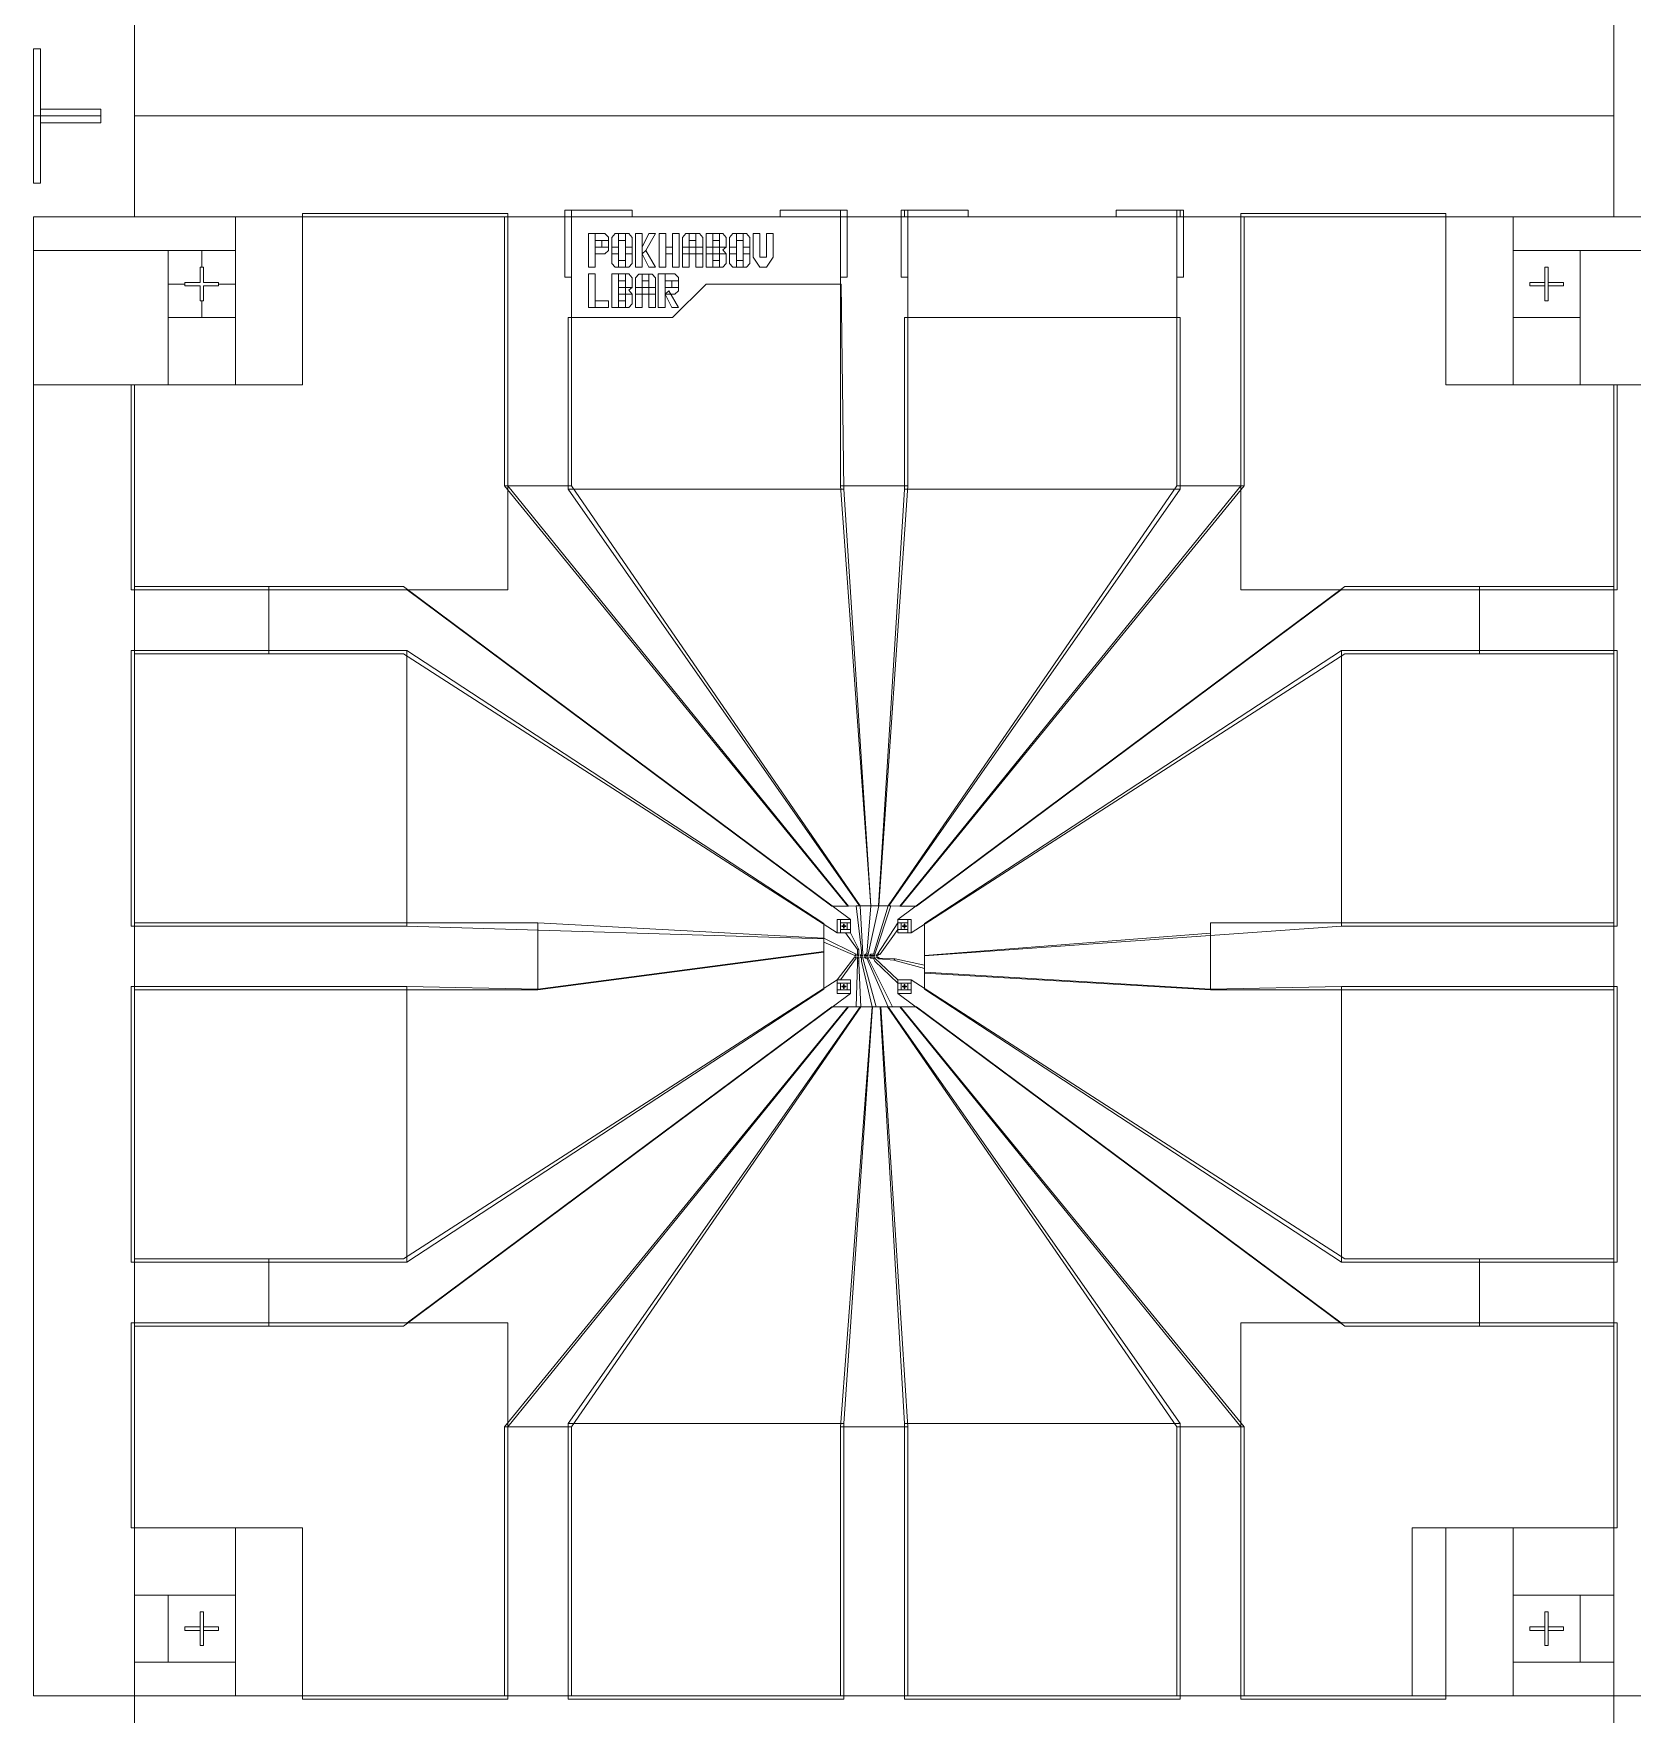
# Model space of a CAD drawing. Header units: millimetres. Extents: x -11355 to -1355, y 1102 to 18602.
# Drawn here: x -11355 to -8978, y 8724 to 11224 of the extents above; entities that cross this region are included whole.
import ezdxf

# ---------------------------------------------------------------- set-up
doc = ezdxf.new("R2010")
doc.units = ezdxf.units.MM
doc.header["$MEASUREMENT"] = 0
doc.layers.add('Etching', color=7, linetype='Continuous')
doc.layers.add('Ohmic', color=7, linetype='Continuous')
doc.layers.add('Mark', color=7, linetype='Continuous', plot=False)

msp = doc.modelspace()

# ---------------------------------------------------------------- linework, layer by layer
at = {"layer": 'Etching', "color": 242, "lineweight": 9}
for points in [[(-11205, 11101.5), (-9005, 11101.5), (-9005, 11251.5), (-11205, 11251.5), (-11205, 11101.5)], [(-11205, 10951.5), (-9005, 10951.5), (-9005, 11101.5), (-11205, 11101.5), (-11205, 10951.5)], [(-11355, 10901.5), (-11055, 10901.5), (-11055, 10951.5), (-11355, 10951.5), (-11355, 10901.5)], [(-11055, 10701.5), (-10955, 10701.5), (-10955, 10951.5), (-11055, 10951.5), (-11055, 10701.5)], [(-10655, 10551.5), (-10555, 10551.5), (-10555, 10951.5), (-10655, 10951.5), (-10655, 10551.5)], [(-10155, 10551.5), (-10055, 10551.5), (-10055, 10951.5), (-10155, 10951.5), (-10155, 10551.5)], [(-9655, 10551.5), (-9555, 10551.5), (-9555, 10951.5), (-9655, 10951.5), (-9655, 10551.5)], [(-9255, 10701.5), (-9155, 10701.5), (-9155, 10951.5), (-9255, 10951.5), (-9255, 10701.5)], [(-9155, 10901.5), (-8855, 10901.5), (-8855, 10951.5), (-9155, 10951.5), (-9155, 10901.5)], [(-11355, 10701.5), (-11155, 10701.5), (-11155, 10901.5), (-11355, 10901.5), (-11355, 10701.5)], [(-9055, 10701.5), (-8855, 10701.5), (-8855, 10901.5), (-9055, 10901.5), (-9055, 10701.5)], [(-11155, 10701.5), (-11055, 10701.5), (-11055, 10801.5), (-11155, 10801.5), (-11155, 10701.5)], [(-9155, 10701.5), (-9055, 10701.5), (-9055, 10801.5), (-9155, 10801.5), (-9155, 10701.5)], [(-11355, 8751.5), (-11205, 8751.5), (-11205, 10701.5), (-11355, 10701.5), (-11355, 8751.5)], [(-9005, 8751.5), (-8855, 8751.5), (-8855, 10701.5), (-9005, 10701.5), (-9005, 8751.5)], [(-10144.303, 9926.332), (-10655, 10551.5), (-10555, 10551.5), (-10125.63, 9926.5), (-10144.303, 9926.332)], [(-10109.998, 9926.501), (-10155, 10551.5), (-10055, 10551.5), (-10098, 9926.501), (-10109.998, 9926.501)], [(-10065.697, 9926.332), (-9555, 10551.5), (-9655, 10551.5), (-10084.37, 9926.5), (-10065.697, 9926.332)], [(-11205, 10301.5), (-11005, 10301.5), (-11005, 10401.5), (-11205, 10401.5), (-11205, 10301.5)], [(-10805, 10401.5), (-11005, 10401.5), (-11005, 10301.5), (-10805, 10301.5), (-10160, 9886.5), (-10160, 9906.5), (-10140, 9906.5), (-10805, 10401.5)], [(-9405, 10401.5), (-9205, 10401.5), (-9205, 10301.5), (-9405, 10301.5), (-10050, 9886.5), (-10050, 9906.5), (-10070, 9906.5), (-9405, 10401.5)], [(-9205, 10301.5), (-9005, 10301.5), (-9005, 10401.5), (-9205, 10401.5), (-9205, 10301.5)], [(-10125.957, 9852.997), (-10121.957, 9852.997), (-10121.957, 9854.997), (-10126, 9926.612), (-10132, 9926.442), (-10123.959, 9859.497), (-10123.959, 9854.997), (-10125.957, 9852.997)], [(-10109.998, 9926.501), (-10097.999, 9926.501), (-10114, 9854.999), (-10116.001, 9854.999), (-10109.998, 9926.501)], [(-10106, 9854.999), (-10103.998, 9854.999), (-10080, 9926.46), (-10084.37, 9926.5), (-10106, 9854.999)], [(-11205, 9801.5), (-10605, 9801.5), (-10605, 9901.5), (-11205, 9901.5), (-11205, 9801.5)], [(-10180, 9878.487), (-10180, 9857.929), (-10605, 9801.5), (-10605, 9901.5), (-10180, 9878.487)], [(-10160, 9886.5), (-10155, 9886.5), (-10155, 9906.5), (-10160, 9906.5), (-10160, 9886.5)], [(-10155, 9901.5), (-10140, 9901.5), (-10140, 9906.5), (-10155, 9906.5), (-10155, 9901.5)], [(-10145, 9891.5), (-10140, 9891.5), (-10140, 9901.5), (-10145, 9901.5), (-10145, 9891.5)], [(-10070, 9891.5), (-10096, 9854.999), (-10100, 9854.999), (-10070, 9901.5), (-10070, 9891.5)], [(-10070, 9901.5), (-10055, 9901.5), (-10055, 9906.5), (-10070, 9906.5), (-10070, 9901.5)], [(-10070, 9891.5), (-10065, 9891.5), (-10065, 9901.5), (-10070, 9901.5), (-10070, 9891.5)], [(-10055, 9886.5), (-10050, 9886.5), (-10050, 9906.5), (-10055, 9906.5), (-10055, 9886.5)], [(-9605, 9801.5), (-9005, 9801.5), (-9005, 9901.5), (-9605, 9901.5), (-9605, 9801.5)], [(-10180, 9872.58), (-10134, 9853), (-10131.998, 9855), (-10180, 9878.487), (-10180, 9872.58)], [(-10155, 9886.5), (-10140, 9886.5), (-10140, 9891.5), (-10155, 9891.5), (-10155, 9886.5)], [(-10140, 9886.5), (-10147.5, 9886.5), (-10130, 9861.465), (-10128, 9861.465), (-10140, 9886.5)], [(-10070, 9886.5), (-10055, 9886.5), (-10055, 9891.5), (-10070, 9891.5), (-10070, 9886.5)], [(-10030.001, 9853), (-10030, 9826.681), (-9605, 9801.5), (-9605, 9886.121), (-10030.001, 9853)], [(-10155.027, 9816.5), (-10160, 9816.5), (-10134, 9850.999), (-10132.001, 9848.999), (-10155.027, 9816.5)], [(-10134, 9853), (-10132, 9853), (-10131.998, 9855), (-10134, 9853)], [(-10134, 9850.999), (-10132, 9850.999), (-10132.001, 9848.999), (-10134, 9850.999)], [(-10130, 9855), (-10128, 9855), (-10128, 9861.465), (-10130, 9861.465), (-10130, 9855)], [(-10128, 9855), (-10130, 9854.999), (-10130, 9853), (-10128, 9853), (-10128, 9855)], [(-10130, 9849), (-10128, 9849), (-10128, 9851), (-10130, 9851), (-10130, 9849)], [(-10126, 9851), (-10122, 9851), (-10122, 9849), (-10102, 9776.501), (-10108, 9776.501), (-10124.002, 9844.5), (-10124.002, 9849), (-10126, 9851)], [(-10120, 9853), (-10118, 9853), (-10118.003, 9854.999), (-10120, 9853)], [(-10120, 9851), (-10118, 9851), (-10118, 9849), (-10118.003, 9849), (-10120, 9851)], [(-10118.003, 9853), (-10114, 9853), (-10114, 9854.999), (-10118.003, 9854.999), (-10118.003, 9853)], [(-10118.003, 9849), (-10114, 9849), (-10114, 9850.999), (-10118.003, 9850.999), (-10118.003, 9849)], [(-10109.998, 9854.999), (-10104, 9854.999), (-10104.001, 9853), (-10111.998, 9853), (-10109.998, 9854.999)], [(-10111.998, 9851), (-10109.998, 9851), (-10109.998, 9849), (-10110, 9849), (-10111.998, 9851)], [(-10110, 9851), (-10104, 9851), (-10104, 9849), (-10110, 9849), (-10110, 9851)], [(-10102, 9853), (-10100, 9853), (-10096, 9854.999), (-10100, 9854.999), (-10102, 9853)], [(-10097.334, 9849), (-10098, 9848), (-10102, 9851), (-10100, 9851), (-10097.334, 9849)], [(-10131.605, 9776.56), (-10124.63, 9776.5), (-10128, 9841.5), (-10130, 9841.5), (-10131.605, 9776.56)], [(-10130, 9844.5), (-10128, 9844.5), (-10128, 9849), (-10130, 9849), (-10130, 9844.5)], [(-10130, 9841.5), (-10128, 9841.5), (-10128, 9844.5), (-10130, 9844.5), (-10130, 9841.5)], [(-10116.001, 9849), (-10084.37, 9776.5), (-10078, 9776.563), (-10113.999, 9849), (-10116.001, 9849)], [(-10070, 9811.5), (-10104.001, 9844.5), (-10105.997, 9849), (-10103.997, 9849), (-10070, 9816.5), (-10070, 9811.5)], [(-10076, 9846), (-10098, 9848), (-10097.334, 9849), (-10074, 9848), (-10076, 9846)], [(-10030.001, 9833.615), (-10076, 9846), (-10074, 9848), (-10030.001, 9838.5), (-10030.001, 9833.615)], [(-10805, 9301.5), (-11005, 9301.5), (-11005, 9401.5), (-10805, 9401.5), (-10160, 9816.5), (-10160, 9796.5), (-10140, 9796.5), (-10805, 9301.5)], [(-10160, 9811.5), (-10140, 9811.5), (-10140, 9816.5), (-10160, 9816.5), (-10160, 9811.5)], [(-10160, 9801.5), (-10155, 9801.5), (-10155, 9811.5), (-10160, 9811.5), (-10160, 9801.5)], [(-10160, 9796.5), (-10140, 9796.5), (-10140, 9801.5), (-10160, 9801.5), (-10160, 9796.5)], [(-10145, 9801.5), (-10140, 9801.5), (-10140, 9811.5), (-10145, 9811.5), (-10145, 9801.5)], [(-10070, 9811.5), (-10050, 9811.5), (-10050, 9816.5), (-10070, 9816.5), (-10070, 9811.5)], [(-9405, 9301.5), (-9205, 9301.5), (-9205, 9401.5), (-9405, 9401.5), (-10050, 9816.5), (-10050, 9796.5), (-10070, 9796.5), (-9405, 9301.5)], [(-10070, 9801.5), (-10065, 9801.5), (-10065, 9811.5), (-10070, 9811.5), (-10070, 9801.5)], [(-10070, 9796.5), (-10050, 9796.5), (-10050, 9801.5), (-10070, 9801.5), (-10070, 9796.5)], [(-10055, 9801.5), (-10050, 9801.5), (-10050, 9811.5), (-10055, 9811.5), (-10055, 9801.5)], [(-10144.303, 9776.668), (-10655, 9151.5), (-10555, 9151.5), (-10124.63, 9776.5), (-10144.303, 9776.668)], [(-10108, 9776.501), (-10155, 9151.5), (-10055, 9151.5), (-10095, 9776.501), (-10108, 9776.501)], [(-10065.697, 9776.668), (-9555, 9151.5), (-9655, 9151.5), (-10085.37, 9776.5), (-10065.697, 9776.668)], [(-11205, 9301.5), (-11005, 9301.5), (-11005, 9401.5), (-11205, 9401.5), (-11205, 9301.5)], [(-9205, 9301.5), (-9005, 9301.5), (-9005, 9401.5), (-9205, 9401.5), (-9205, 9301.5)], [(-10655, 8751.5), (-10555, 8751.5), (-10555, 9151.5), (-10655, 9151.5), (-10655, 8751.5)], [(-10155, 8751.5), (-10055, 8751.5), (-10055, 9151.5), (-10155, 9151.5), (-10155, 8751.5)], [(-9655, 8751.5), (-9555, 8751.5), (-9555, 9151.5), (-9655, 9151.5), (-9655, 8751.5)], [(-11205, 8901.5), (-11055, 8901.5), (-11055, 9001.5), (-11205, 9001.5), (-11205, 8901.5)], [(-11055, 8751.5), (-10955, 8751.5), (-10955, 9001.5), (-11055, 9001.5), (-11055, 8751.5)], [(-9305, 8751.5), (-9155, 8751.5), (-9155, 9001.5), (-9305, 9001.5), (-9305, 8751.5)], [(-9155, 8901.5), (-9005, 8901.5), (-9005, 9001.5), (-9155, 9001.5), (-9155, 8901.5)], [(-11205, 8801.5), (-11155, 8801.5), (-11155, 8901.5), (-11205, 8901.5), (-11205, 8801.5)], [(-9055, 8801.5), (-9005, 8801.5), (-9005, 8901.5), (-9055, 8901.5), (-9055, 8801.5)], [(-11205, 8751.5), (-11055, 8751.5), (-11055, 8801.5), (-11205, 8801.5), (-11205, 8751.5)], [(-9155, 8751.5), (-9005, 8751.5), (-9005, 8801.5), (-9155, 8801.5), (-9155, 8751.5)], [(-11205, 8601.5), (-9005, 8601.5), (-9005, 8751.5), (-11205, 8751.5), (-11205, 8601.5)]]:
    msp.add_lwpolyline(points, dxfattribs=at)
at = {"layer": 'Mark', "color": 250, "lineweight": 9}
for points in [[(-11155, 10901.5), (-11105, 10901.5), (-11105, 10876.5), (-11107.5, 10876.5), (-11107.5, 10854), (-11130, 10854), (-11130, 10851.5), (-11155, 10851.5), (-11155, 10901.5)], [(-11055, 10901.5), (-11105, 10901.5), (-11105, 10876.5), (-11102.5, 10876.5), (-11102.5, 10854), (-11080, 10854), (-11080, 10851.5), (-11055, 10851.5), (-11055, 10901.5)], [(-11155, 10801.5), (-11105, 10801.5), (-11105, 10826.5), (-11107.5, 10826.5), (-11107.5, 10849), (-11130, 10849), (-11130, 10851.5), (-11155, 10851.5), (-11155, 10801.5)], [(-11055, 10801.5), (-11105, 10801.5), (-11105, 10826.5), (-11102.5, 10826.5), (-11102.5, 10849), (-11080, 10849), (-11080, 10851.5), (-11055, 10851.5), (-11055, 10801.5)]]:
    msp.add_lwpolyline(points, dxfattribs=at)
at = {"layer": 'Ohmic', "color": 114, "lineweight": 9}
for points in [[(-11355, 11101.5), (-11345, 11101.5), (-11345, 11201.5), (-11355, 11201.5), (-11355, 11101.5)], [(-11355, 11001.5), (-11345, 11001.5), (-11345, 11101.5), (-11355, 11101.5), (-11355, 11001.5)], [(-11255, 11111.5), (-11255, 11101.5), (-11345, 11101.5), (-11345, 11111.5), (-11255, 11111.5)], [(-11255, 11091.5), (-11255, 11101.5), (-11345, 11101.5), (-11345, 11091.5), (-11255, 11091.5)], [(-11210, 10396.5), (-10650, 10396.5), (-10650, 10956.5), (-10955, 10956.5), (-10955, 10701.5), (-11210, 10701.5), (-11210, 10396.5)], [(-10565, 10861.5), (-10555, 10861.5), (-10555, 10961.5), (-10565, 10961.5), (-10565, 10861.5)], [(-10465, 10951.5), (-10465, 10961.5), (-10555, 10961.5), (-10555, 10951.5), (-10465, 10951.5)], [(-10245, 10951.5), (-10245, 10961.5), (-10155, 10961.5), (-10155, 10951.5), (-10245, 10951.5)], [(-10155, 10861.5), (-10145, 10861.5), (-10145, 10961.5), (-10155, 10961.5), (-10155, 10861.5)], [(-10065, 10861.5), (-10055, 10861.5), (-10055, 10961.5), (-10065, 10961.5), (-10065, 10861.5)], [(-9965, 10951.5), (-9965, 10961.5), (-10060, 10961.5), (-10060, 10951.5), (-9965, 10951.5)], [(-9745, 10951.5), (-9745, 10961.5), (-9650, 10961.5), (-9650, 10951.5), (-9745, 10951.5)], [(-9655, 10861.5), (-9645, 10861.5), (-9645, 10961.5), (-9655, 10961.5), (-9655, 10861.5)], [(-9000, 10396.5), (-9560, 10396.5), (-9560, 10956.5), (-9255, 10956.5), (-9255, 10701.5), (-9000, 10701.5), (-9000, 10396.5)], [(-10530, 10876.484), (-10520, 10876.484), (-10520, 10926.484), (-10530, 10926.484), (-10530, 10876.484)], [(-10520, 10926.484), (-10520, 10916.484), (-10500, 10916.484), (-10500, 10921.468), (-10505.597, 10926.484), (-10520, 10926.484)], [(-10495, 10906.5), (-10485, 10906.5), (-10485, 10926.5), (-10489.984, 10926.5), (-10495, 10920.903), (-10495, 10906.5)], [(-10485, 10916.5), (-10475, 10916.5), (-10475, 10926.5), (-10485, 10926.5), (-10485, 10916.5)], [(-10465, 10906.5), (-10475, 10906.5), (-10475, 10926.5), (-10470.016, 10926.5), (-10465, 10920.903), (-10465, 10906.5)], [(-10460, 10876.484), (-10450, 10876.484), (-10450, 10926.484), (-10460, 10926.484), (-10460, 10876.484)], [(-10450, 10906.484), (-10440, 10926.484), (-10430, 10926.484), (-10444.433, 10901.484), (-10450, 10896.484), (-10450, 10906.484)], [(-10425, 10876.484), (-10415, 10876.484), (-10415, 10926.484), (-10425, 10926.484), (-10425, 10876.484)], [(-10405, 10876.484), (-10395, 10876.484), (-10395, 10926.484), (-10405, 10926.484), (-10405, 10876.484)], [(-10390, 10906.484), (-10380, 10906.484), (-10380, 10926.484), (-10384.984, 10926.484), (-10390, 10920.887), (-10390, 10906.484)], [(-10380, 10916.484), (-10370, 10916.484), (-10370, 10926.484), (-10380, 10926.484), (-10380, 10916.484)], [(-10360, 10906.484), (-10370, 10906.484), (-10370, 10926.484), (-10365.016, 10926.484), (-10360, 10920.887), (-10360, 10906.484)], [(-10355, 10906.484), (-10345, 10906.484), (-10345, 10926.484), (-10355, 10926.484), (-10355, 10906.484)], [(-10345, 10916.484), (-10335, 10916.484), (-10335, 10926.484), (-10345, 10926.484), (-10345, 10916.484)], [(-10325, 10906.484), (-10335, 10906.484), (-10335, 10926.484), (-10330.016, 10926.484), (-10325, 10920.887), (-10325, 10906.484)], [(-10320, 10906.484), (-10310, 10906.484), (-10310, 10926.484), (-10314.984, 10926.484), (-10320, 10920.887), (-10320, 10906.484)], [(-10310, 10916.484), (-10300, 10916.484), (-10300, 10926.484), (-10310, 10926.484), (-10310, 10916.484)], [(-10290, 10906.484), (-10300, 10906.484), (-10300, 10926.484), (-10295.016, 10926.484), (-10290, 10920.887), (-10290, 10906.484)], [(-10265, 10876.484), (-10275, 10876.484), (-10285, 10891.389), (-10285, 10926.484), (-10275, 10926.484), (-10275, 10891.389), (-10265, 10891.389), (-10265, 10926.484), (-10255, 10926.484), (-10255, 10891.389), (-10265, 10876.484)], [(-10520, 10896.484), (-10520, 10906.484), (-10500, 10906.484), (-10500, 10901.5), (-10505.597, 10896.484), (-10520, 10896.484)], [(-10510, 10906.484), (-10510, 10916.484), (-10500, 10916.484), (-10500, 10906.484), (-10510, 10906.484)], [(-10495, 10896.5), (-10485, 10896.5), (-10485, 10906.5), (-10495, 10906.5), (-10495, 10896.5)], [(-10475, 10896.5), (-10465, 10896.5), (-10465, 10906.5), (-10475, 10906.5), (-10475, 10896.5)], [(-10450, 10896.484), (-10440, 10876.484), (-10430, 10876.484), (-10444.433, 10901.484), (-10450, 10896.484)], [(-10415, 10896.484), (-10405, 10896.484), (-10405, 10906.484), (-10415, 10906.484), (-10415, 10896.484)], [(-10390, 10896.484), (-10380, 10896.484), (-10380, 10906.484), (-10390, 10906.484), (-10390, 10896.484)], [(-10380, 10896.484), (-10370, 10896.484), (-10370, 10906.484), (-10380, 10906.484), (-10380, 10896.484)], [(-10370, 10896.484), (-10360, 10896.484), (-10360, 10906.484), (-10370, 10906.484), (-10370, 10896.484)], [(-10355, 10896.484), (-10345, 10896.484), (-10345, 10906.484), (-10355, 10906.484), (-10355, 10896.484)], [(-10345, 10896.484), (-10335, 10896.484), (-10335, 10906.484), (-10345, 10906.484), (-10345, 10896.484)], [(-10335, 10906.484), (-10325, 10906.484), (-10330, 10902.19), (-10325, 10896.484), (-10335, 10896.484), (-10335, 10906.484)], [(-10320, 10896.484), (-10310, 10896.484), (-10310, 10906.484), (-10320, 10906.484), (-10320, 10896.484)], [(-10300, 10896.484), (-10290, 10896.484), (-10290, 10906.484), (-10300, 10906.484), (-10300, 10896.484)], [(-10495, 10896.5), (-10485, 10896.5), (-10485, 10876.5), (-10489.984, 10876.5), (-10495, 10882.097), (-10495, 10896.5)], [(-10485, 10876.5), (-10475, 10876.5), (-10475, 10886.5), (-10485, 10886.5), (-10485, 10876.5)], [(-10465, 10896.5), (-10475, 10896.5), (-10475, 10876.5), (-10470.016, 10876.5), (-10465, 10882.097), (-10465, 10896.5)], [(-10390, 10896.484), (-10380, 10896.484), (-10380, 10876.484), (-10390, 10876.484), (-10390, 10896.484)], [(-10360, 10896.484), (-10370, 10896.484), (-10370, 10876.484), (-10360, 10876.484), (-10360, 10896.484)], [(-10355, 10896.484), (-10345, 10896.484), (-10345, 10876.484), (-10355, 10876.484), (-10355, 10896.484)], [(-10345, 10876.484), (-10335, 10876.484), (-10335, 10886.484), (-10345, 10886.484), (-10345, 10876.484)], [(-10325, 10896.484), (-10335, 10896.484), (-10335, 10876.484), (-10330.016, 10876.484), (-10325, 10882.081), (-10325, 10896.484)], [(-10320, 10896.484), (-10310, 10896.484), (-10310, 10876.484), (-10314.984, 10876.484), (-10320, 10882.081), (-10320, 10896.484)], [(-10310, 10876.484), (-10300, 10876.484), (-10300, 10886.484), (-10310, 10886.484), (-10310, 10876.484)], [(-10290, 10896.484), (-10300, 10896.484), (-10300, 10876.484), (-10295.016, 10876.484), (-10290, 10882.081), (-10290, 10896.484)], [(-9107.5, 10826.5), (-9102.5, 10826.5), (-9102.5, 10876.5), (-9107.5, 10876.5), (-9107.5, 10826.5)], [(-10560, 10546.5), (-10150, 10546.5), (-10154, 10851.5), (-10355, 10851.5), (-10405, 10801.5), (-10560, 10801.5), (-10560, 10546.5)], [(-10530, 10816.484), (-10520, 10816.484), (-10520, 10866.484), (-10530, 10866.484), (-10530, 10816.484)], [(-10495, 10816.484), (-10485, 10816.484), (-10485, 10866.484), (-10495, 10866.484), (-10495, 10816.484)], [(-10485, 10856.484), (-10475, 10856.484), (-10475, 10866.484), (-10485, 10866.484), (-10485, 10856.484)], [(-10465, 10846.484), (-10475, 10846.484), (-10475, 10866.484), (-10470.016, 10866.484), (-10465, 10860.887), (-10465, 10846.484)], [(-10460.107, 10846.4), (-10450.107, 10846.4), (-10450.107, 10866.4), (-10455.091, 10866.4), (-10460.107, 10860.803), (-10460.107, 10846.4)], [(-10450.107, 10856.4), (-10440.107, 10856.4), (-10440.107, 10866.4), (-10450.107, 10866.4), (-10450.107, 10856.4)], [(-10430.107, 10846.4), (-10440.107, 10846.4), (-10440.107, 10866.4), (-10435.123, 10866.4), (-10430.107, 10860.803), (-10430.107, 10846.4)], [(-10426.002, 10816.5), (-10416.002, 10816.5), (-10416.002, 10866.5), (-10426.002, 10866.5), (-10426.002, 10816.5)], [(-10416.002, 10866.5), (-10416.002, 10856.5), (-10396.002, 10856.5), (-10396.002, 10861.484), (-10401.599, 10866.5), (-10416.002, 10866.5)], [(-10406.002, 10846.5), (-10406.002, 10856.5), (-10396.002, 10856.5), (-10396.002, 10846.5), (-10406.002, 10846.5)], [(-9130, 10854), (-9130, 10849), (-9107.5, 10849), (-9107.5, 10854), (-9130, 10854)], [(-9080, 10854), (-9080, 10849), (-9102.5, 10849), (-9102.5, 10854), (-9080, 10854)], [(-10520, 10816.484), (-10500, 10816.484), (-10500, 10826.484), (-10520, 10826.484), (-10520, 10816.484)], [(-10485, 10836.484), (-10475, 10836.484), (-10475, 10846.484), (-10485, 10846.484), (-10485, 10836.484)], [(-10485, 10816.484), (-10475, 10816.484), (-10475, 10826.484), (-10485, 10826.484), (-10485, 10816.484)], [(-10475, 10846.484), (-10465, 10846.484), (-10470, 10842.19), (-10465, 10836.484), (-10475, 10836.484), (-10475, 10846.484)], [(-10465, 10836.484), (-10475, 10836.484), (-10475, 10816.484), (-10470.016, 10816.484), (-10465, 10822.081), (-10465, 10836.484)], [(-10460.107, 10836.4), (-10450.107, 10836.4), (-10450.107, 10846.4), (-10460.107, 10846.4), (-10460.107, 10836.4)], [(-10460.107, 10836.4), (-10450.107, 10836.4), (-10450.107, 10816.4), (-10460.107, 10816.4), (-10460.107, 10836.4)], [(-10450.107, 10836.4), (-10440.107, 10836.4), (-10440.107, 10846.4), (-10450.107, 10846.4), (-10450.107, 10836.4)], [(-10440.107, 10836.4), (-10430.107, 10836.4), (-10430.107, 10846.4), (-10440.107, 10846.4), (-10440.107, 10836.4)], [(-10430.107, 10836.4), (-10440.107, 10836.4), (-10440.107, 10816.4), (-10430.107, 10816.4), (-10430.107, 10836.4)], [(-10416.002, 10836.5), (-10416.002, 10846.5), (-10396.002, 10846.5), (-10396.002, 10841.516), (-10401.599, 10836.5), (-10416.002, 10836.5)], [(-10416.002, 10836.5), (-10406.002, 10816.5), (-10396.002, 10816.5), (-10410.435, 10841.5), (-10416.002, 10836.5)], [(-10060, 10546.5), (-9650, 10546.5), (-9650, 10801.5), (-10060, 10801.5), (-10060, 10546.5)], [(-10799.282, 10396.5), (-10650, 10396.5), (-10650, 10551.496), (-10143.303, 9926.332), (-10167.855, 9926.332), (-10799.282, 10396.5)], [(-9410.718, 10396.5), (-9560, 10396.5), (-9560, 10551.496), (-10066.697, 9926.332), (-10042.145, 9926.332), (-9410.718, 10396.5)], [(-10126.676, 9926.5), (-10560, 10546.5), (-10150, 10546.5), (-10109.754, 9926.501), (-10126.676, 9926.5)], [(-10083.324, 9926.5), (-9650, 10546.5), (-10060, 10546.5), (-10098.361, 9926.501), (-10083.324, 9926.5)], [(-11210, 9896.5), (-10800, 9896.5), (-10800, 10306.5), (-11210, 10306.5), (-11210, 9896.5)], [(-10800, 9896.5), (-10800, 10306.5), (-10180, 9900.368), (-10180, 9877.487), (-10800, 9896.5)], [(-9410, 9896.5), (-9410, 10306.5), (-10030, 9900.368), (-10030, 9852.179), (-9410, 9896.5)], [(-9410, 9896.5), (-9000, 9896.5), (-9000, 10306.5), (-9410, 10306.5), (-9410, 9896.5)], [(-10153, 9896), (-10153, 9897), (-10150.5, 9897), (-10150.5, 9896), (-10153, 9896)], [(-10150.5, 9893.5), (-10149.5, 9893.5), (-10149.5, 9899.5), (-10150.5, 9899.5), (-10150.5, 9893.5)], [(-10149.5, 9896), (-10149.5, 9897), (-10147, 9897), (-10147, 9896), (-10149.5, 9896)], [(-10060.5, 9896), (-10060.5, 9897), (-10063, 9897), (-10063, 9896), (-10060.5, 9896)], [(-10060.5, 9893.5), (-10059.5, 9893.5), (-10059.5, 9899.5), (-10060.5, 9899.5), (-10060.5, 9893.5)], [(-10057, 9896), (-10057, 9897), (-10059.5, 9897), (-10059.5, 9896), (-10057, 9896)], [(-10800, 9396.5), (-10800, 9568.954), (-10800, 9806.5), (-10605, 9802.5), (-10180, 9858.929), (-10180, 9802.668), (-10800, 9396.5)], [(-9410, 9396.5), (-9410, 9568.954), (-9410, 9806.5), (-9605, 9802.5), (-10030, 9827.861), (-10030, 9802.668), (-9410, 9396.5)], [(-11210, 9396.5), (-10800, 9396.5), (-10800, 9806.5), (-11210, 9806.5), (-11210, 9396.5)], [(-10153, 9806), (-10153, 9807), (-10150.5, 9807), (-10150.5, 9806), (-10153, 9806)], [(-10150.5, 9803.5), (-10149.5, 9803.5), (-10149.5, 9809.5), (-10150.5, 9809.5), (-10150.5, 9803.5)], [(-10149.5, 9806), (-10149.5, 9807), (-10147, 9807), (-10147, 9806), (-10149.5, 9806)], [(-10060.5, 9806), (-10060.5, 9807), (-10063, 9807), (-10063, 9806), (-10060.5, 9806)], [(-10060.5, 9803.5), (-10059.5, 9803.5), (-10059.5, 9809.5), (-10060.5, 9809.5), (-10060.5, 9803.5)], [(-10057, 9806), (-10057, 9807), (-10059.5, 9807), (-10059.5, 9806), (-10057, 9806)], [(-9410, 9396.5), (-9000, 9396.5), (-9000, 9806.5), (-9410, 9806.5), (-9410, 9396.5)], [(-10799.282, 9306.5), (-10650, 9306.5), (-10650, 9151.504), (-10143.303, 9776.668), (-10167.855, 9776.668), (-10799.282, 9306.5)], [(-10150, 9156.5), (-10560, 9156.5), (-10125.63, 9776.5), (-10107.584, 9776.501), (-10150, 9156.5)], [(-10060, 9156.5), (-9650, 9156.5), (-10084.37, 9776.5), (-10096, 9776.5), (-10060, 9156.5)], [(-9410.718, 9306.5), (-9560, 9306.5), (-9560, 9151.504), (-10066.697, 9776.668), (-10042.145, 9776.668), (-9410.718, 9306.5)], [(-11210, 9306.5), (-10650, 9306.5), (-10650, 8746.5), (-10955, 8746.5), (-10955, 9001.5), (-11210, 9001.5), (-11210, 9306.5)], [(-9000, 9306.5), (-9560, 9306.5), (-9560, 8746.5), (-9255, 8746.5), (-9255, 9001.5), (-9000, 9001.5), (-9000, 9306.5)], [(-10560, 8746.5), (-10150, 8746.5), (-10150, 9156.5), (-10560, 9156.5), (-10560, 8746.5)], [(-10060, 8746.5), (-9650, 8746.5), (-9650, 9156.5), (-10060, 9156.5), (-10060, 8746.5)], [(-11107.5, 8826.5), (-11102.5, 8826.5), (-11102.5, 8876.5), (-11107.5, 8876.5), (-11107.5, 8826.5)], [(-9107.5, 8826.5), (-9102.5, 8826.5), (-9102.5, 8876.5), (-9107.5, 8876.5), (-9107.5, 8826.5)], [(-11130, 8854), (-11130, 8849), (-11107.5, 8849), (-11107.5, 8854), (-11130, 8854)], [(-11080, 8854), (-11080, 8849), (-11102.5, 8849), (-11102.5, 8854), (-11080, 8854)], [(-9130, 8854), (-9130, 8849), (-9107.5, 8849), (-9107.5, 8854), (-9130, 8854)], [(-9080, 8854), (-9080, 8849), (-9102.5, 8849), (-9102.5, 8854), (-9080, 8854)]]:
    msp.add_lwpolyline(points, dxfattribs=at)

doc.saveas('drawing.dxf')
